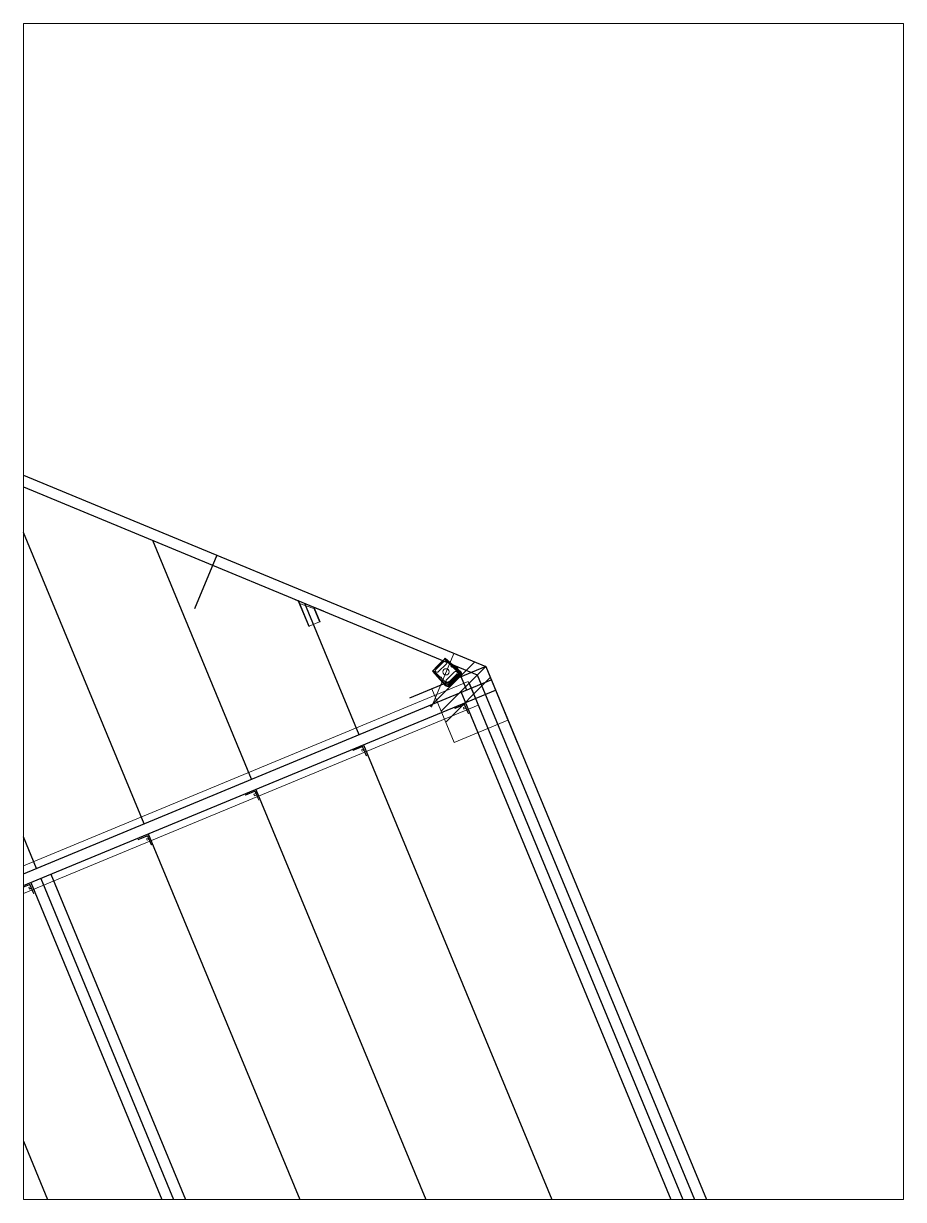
# Paper-space layout 'Shower Detail' of a CAD drawing. Header units: inches. Extents: x 0 to 7.9, y 0 to 10.6.
# The model-space entities are those that its viewports show. They can reach past a viewport. Long polylines and large blocks are cut down to what shows.
import ezdxf

# ---------------------------------------------------------------- set-up
doc = ezdxf.new("R2010")
doc.units = ezdxf.units.IN
doc.header["$MEASUREMENT"] = 0
doc.linetypes.add('HIDDEN', pattern=[0.375, 0.25, -0.125])
doc.layers.get('0').update_dxf_attribs({"color": 8, "lineweight": 9})
for name, color, linetype, lineweight in [('BEAM SEAT', 7, 'Continuous', 20), ('FLOOR BEAMS', 3, 'HIDDEN', 20), ('FLOOR FRAMING HARDWARE', 7, 'Continuous', 20), ('FLOOR JOISTS', 3, 'Continuous', 30), ('FLOOR JOISTS PT', 44, 'Continuous', 30), ('FOUNDATION', 7, 'Continuous', 30)]:
    doc.layers.add(name, color=color, linetype=linetype, lineweight=lineweight)

# ---------------------------------------------------------------- blocks, each defined once
blk = doc.blocks.new('A35-r')
for p, q in [((0, 0.046875), (0, 0)), ((0, 0.046875), (1.276125, 0.046875)), ((0, 0), (1.271, 0)), ((0.797125, 0.328141), (0.797125, 0.046875)), ((0.797125, 0.328141), (1.015375, 0.32813)), ((1.015375, 0.32813), (1.015375, 0.046875)), ((1.328125, 1.421875), (1.375, 1.421875)), ((1.328125, 1.421875), (1.328125, 0.098875)), ((1.375, 1.421875), (1.375, 0.104))]:
    blk.add_line(p, q)
for centre, radius in [((1.271, 0.104), 0.104), ((1.276125, 0.098875), 0.052)]:
    blk.add_arc(centre, radius, 270, 0)
blk = doc.blocks.new('SUL210-t')
for p, q in [((-0.85, 2.14), (-2.29, 0.71)), ((-2.24, 0.66), (-0.79, 2.11)), ((-2.17, 2.26), (-0.92, 2.26)), ((-2.17, 2.2), (-2.17, 2.26)), ((-0.92, 2.2), (-2.17, 2.2)), ((-1.14, -0.44), (1.51, 2.21)), ((1.56, 2.16), (-1.09, -0.49)), ((-0.83, 2.08), (-0.79, 2.04)), ((1.27, 1.96), (-0.79, 2.04)), ((2.59, 2.24), (1.6, 2.24)), ((1.6, 2.18), (2.59, 2.18)), ((2.59, 2.18), (2.59, 2.24)), ((-2.29, 0.71), (-2.24, 0.66)), ((-2.24, 0.66), (-1.14, -0.44)), ((-0.22, 0.38), (-0.26, 0.43)), ((-1.09, -0.49), (-1.14, -0.44))]:
    blk.add_line(p, q)
for centre, radius, start, end in [((-0.92, 2.13), 0.125, 350.1585, 90), ((-0.92, 2.13), 0.062, 4.6617, 90), ((1.6, 2.12), 0.125, 90, 135), ((1.6, 2.12), 0.062, 90, 135)]:
    blk.add_arc(centre, radius, start, end)

msp = doc.modelspace()

# ---------------------------------------------------------------- linework, layer by layer
for p, q in [((25474.67, 13802.88), (25476, 13804.21)), ((25474.81, 13803.03), (25475.81, 13804.03)), ((25474.89, 13802.84), (25476.03, 13803.99)), ((25475.93, 13804.14), (25476.2, 13804.42)), ((25478.12, 13802.29), (25476.1, 13804.32)), ((25476.2, 13804.42), (25478.19, 13802.44)), ((25476.2, 13804.41), (25478.33, 13802.53)), ((25474.43, 13802.64), (25474.7, 13802.92)), ((25474.43, 13802.65), (25476.19, 13800.66)), ((25476.41, 13800.66), (25474.43, 13802.64)), ((25476.53, 13800.78), (25474.54, 13802.76)), ((25475.23, 13802.52), (25476.36, 13803.65)), ((25476.32, 13801.41), (25477.46, 13802.55)), ((25478.03, 13802.28), (25477.9, 13802.15)), ((25478.03, 13802.29), (25478.07, 13802.33)), ((25478.12, 13802.29), (25478.2, 13802.22)), ((25478.19, 13802.43), (25478.36, 13802.27)), ((25476.6, 13800.86), (25476.52, 13800.78)), ((25476.81, 13801.06), (25476.61, 13800.86)), ((25476.66, 13801.08), (25477.8, 13802.22)), ((25476.83, 13800.68), (25476.67, 13800.53)), ((25476.7, 13800.75), (25478.11, 13802.16)), ((25476.77, 13800.44), (25478.37, 13802.03)), ((25477.92, 13802.17), (25476.8, 13801.05)), ((25476.83, 13800.69), (25478.21, 13802.06)), ((25478.11, 13802.16), (25478.21, 13802.07)), ((25476.67, 13800.53), (25476.77, 13800.44))]:
    msp.add_line(p, q)
msp.add_circle((25476.31, 13802.54), 0.429)
for centre, radius, start, end in [((25475.88, 13804.08), 0.085, 218.8611, 51.1389), ((25476.18, 13803.8), 0.235, 314.498, 135.502), ((25474.77, 13802.96), 0.0801, 215.0605, 54.9395), ((25475.08, 13802.71), 0.238, 144.8865, 305.1135), ((25477.13, 13803.34), 0.16, 150.8254, 293.1641), ((25477.61, 13802.37), 0.235, 314.498, 135.502), ((25478.08, 13802.24), 0.0677, 38.8966, 137.0291), ((25478.2, 13802.14), 0.195, 308.1441, 39.2359), ((25478.12, 13802.27), 0.331, 319.6666, 50.2729), ((25475.52, 13801.71), 0.152, 335.7209, 114.2791), ((25476.49, 13800.88), 0.365, 216.7737, 315.8044), ((25476.52, 13801.27), 0.238, 144.8865, 305.1135), ((25476.6, 13801.03), 0.414, 242.9575, 303.0372), ((25476.62, 13800.86), 0.129, 220.3407, 302.9578), ((25476.67, 13800.82), 0.0734, 143.6253, 293.0658), ((25476.75, 13800.98), 0.0923, 55.6767, 214.3233), ((25477.86, 13802.09), 0.0923, 55.6767, 214.3233), ((25478.11, 13802.14), 0.118, 314.7846, 42.4211)]:
    msp.add_arc(centre, radius, start, end)
at = {"layer": 'BEAM SEAT', "lineweight": 30}
for p, q in [((25444.8, 13818.57), (25441.74, 13811.18)), ((25481.75, 13803.27), (25471.3, 13798.94)), ((25481.75, 13803.27), (25486.08, 13792.81))]:
    msp.add_line(p, q, dxfattribs=at)
at = {"layer": 'BEAM SEAT', "lineweight": 9}
for p, q in [((25477.42, 13792.81), (25474.36, 13800.21)), ((25484.81, 13795.88), (25477.42, 13792.81))]:
    msp.add_line(p, q, dxfattribs=at)
at = {"layer": 'FLOOR BEAMS', "color": 3, "ltscale": 50}
for p, q in [((25270.55, 13714.7), (25479.36, 13801.2)), ((25480.7, 13797.96), (25479.36, 13801.2)), ((25271.89, 13711.47), (25480.7, 13797.96))]:
    msp.add_line(p, q, dxfattribs=at)
at = {"layer": 'FLOOR JOISTS'}
for p, q in [((25393.06, 13840), (25481.75, 13803.27)), ((25393.06, 13838.38), (25480.6, 13802.12)), ((25420.02, 13775.53), (25394.18, 13837.92)), ((25434.8, 13781.65), (25415.08, 13829.26)), ((25449.58, 13787.78), (25435.99, 13820.6)), ((25464.37, 13793.9), (25456.89, 13811.94)), ((25479.15, 13800.02), (25477.8, 13803.28)), ((24967.65, 13588.16), (25482.52, 13801.42)), ((24968.23, 13586.77), (25483.09, 13800.03))]:
    msp.add_line(p, q, dxfattribs=at)
at = {"layer": 'FLOOR JOISTS PT'}
for p, q in [((25478.31, 13799.82), (25481.75, 13803.27)), ((25481.75, 13803.27), (25568.82, 13593.06)), ((25479.46, 13800.97), (25567.2, 13589.15)), ((25480.6, 13802.12), (25568.01, 13591.11)), ((25478.31, 13799.82), (25566.39, 13587.19)), ((25464.94, 13792.52), (25558.19, 13567.39)), ((25450.16, 13786.39), (25544.83, 13557.84)), ((25435.38, 13780.27), (25530.05, 13551.72)), ((25419.21, 13773.57), (25513.88, 13545.02)), ((25420.59, 13774.15), (25515.26, 13545.6)), ((25421.98, 13774.72), (25516.65, 13546.17)), ((25405.81, 13768.02), (25500.48, 13539.47))]:
    msp.add_line(p, q, dxfattribs=at)
at = {"layer": 'FOUNDATION', "lineweight": 9}
for p, q in [((25474.13, 13797.77), (25480.25, 13803.89)), ((25475.63, 13797.14), (25481.75, 13803.27)), ((25476.25, 13795.64), (25482.37, 13801.77))]:
    msp.add_line(p, q, dxfattribs=at)
at = {"layer": 'FOUNDATION', "color": 6, "lineweight": 9}
msp.add_line((25477.36, 13805.08), (25474.3, 13797.69), dxfattribs=at)

# ---------------------------------------------------------------- block references
at = {"layer": 'FLOOR FRAMING HARDWARE', "xscale": -1, "rotation": 337.5002083328017}
msp.add_blockref('SUL210-t', (25456.6, 13809.64), dxfattribs=at)
at = {"layer": 'FLOOR FRAMING HARDWARE', "rotation": 112.4999999998824}
for p in [(25479.37, 13796.82), (25465.37, 13791.03), (25450.59, 13784.9), (25435.81, 13778.78), (25419.64, 13772.08)]:
    msp.add_blockref('A35-r', p, dxfattribs=at)

psp = doc.layouts.new('Shower Detail')

# ---------------------------------------------------------------- viewports
at = {"layer": 'FOUNDATION', "lineweight": 9}
psp.add_viewport(center=(3.969, 5.302), size=(7.938, 10.6042), view_center_point=(25478.703, 13810.827), view_height=161.5811, dxfattribs=at)

doc.saveas('drawing.dxf')
